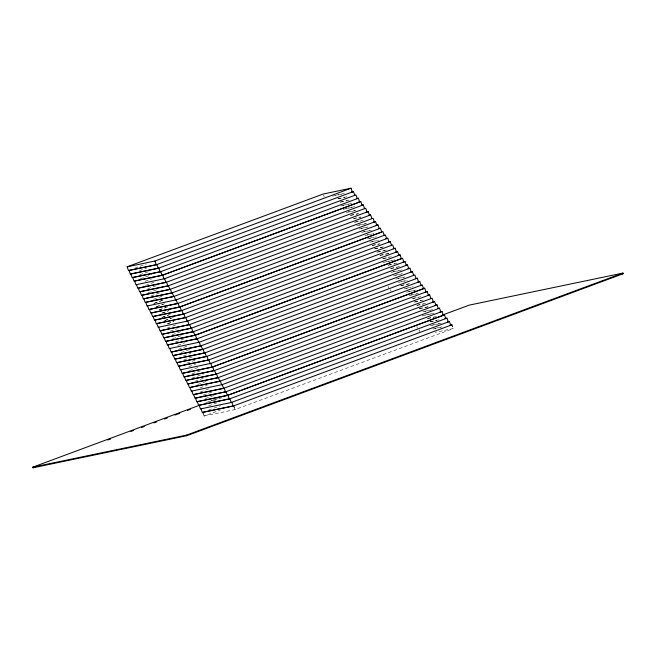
<?xml version="1.0" encoding="UTF-8"?>
<svg xmlns="http://www.w3.org/2000/svg" width="656" height="656" viewBox="0 0 656 656"><rect width="100%" height="100%" fill="white"/><g stroke="black" fill="none" stroke-linecap="round" stroke-linejoin="round"><path stroke-width="0.49" stroke-dasharray="3.28 2.46" d="M134.759 268.222L146.263 263.95M139.474 270.707L146.641 268.074M139.851 274.831L149.42 271.281M140.327 278.857L151.815 274.593M145.074 281.326L152.192 278.718M145.452 285.45L154.578 282.031M147.83 288.771L157.432 285.204M148.207 292.896L157.809 289.329M151.003 296.086L160.187 292.642M153.381 299.407L162.967 295.848M154.291 303.302L162.942 300.087M153.758 303.531L163.344 299.972M156.128 306.852L165.722 303.293M156.587 306.713L163.311 304.212M158.924 310.042L165.624 307.557M159.383 309.903L168.01 306.705M161.753 313.224L168.469 310.731M162.171 313.101L168.871 310.616M161.671 317.488L171.241 313.937M162.13 317.348L168.846 314.855M164.5 320.677L171.216 318.176M164.918 320.546L173.537 317.348M167.288 323.867L173.996 321.383M167.756 323.728L173.512 321.596M167.239 328.123L176.841 324.556M170.027 331.321L177.21 328.681M172.323 334.732L181.901 331.173M172.766 338.767L182.352 335.208M175.554 341.965L184.648 338.619M177.842 345.376L185.09 342.653M178.284 349.418L187.386 346.065M181.105 352.6L190.15 349.271M183.401 356.011L190.593 353.313M183.828 360.054L192.889 356.725M186.616 363.252L195.726 359.898M188.903 366.663L196.095 363.965M189.338 370.706L198.383 367.376M192.118 373.904L201.22 370.558M192.052 378.159L203.983 373.764M194.832 381.366L206.337 377.093M197.645 384.547L206.714 381.218M199.941 387.958L207.14 385.261M200.326 392.017L209.428 388.672M203.139 395.207L212.191 391.878M205.435 398.618L214.537 395.207M205.845 402.669L214.914 399.332M209.256 401.644L217.882 398.438M213.315 400.849L221.941 397.643M208.624 405.867L217.743 402.513M208.518 410.139L220.498 405.72M203.45 414.157L204.114 416.035L220.383 410M204.114 416.035L235.045 409.59L453.222 328.582L435.256 332.33M335.569 195.291L345.523 193.208M332.518 196.119L342.448 194.053M337.963 198.637L347.942 196.554M337.897 198.85L344.867 197.399M340.366 201.982L350.37 199.891M340.3 202.196L347.286 200.736M342.76 205.328L353.797 203.024M340.694 205.959L348.705 204.287M345.786 208.542L355.495 206.517M343.096 209.305L353.125 207.214M348.188 211.888L355.978 210.264M346.147 212.511L355.864 210.486M350.591 215.234L358.397 213.602M350.493 215.455L358.283 213.831M352.994 218.579L360.825 216.947M353.879 218.596L360.71 217.169M355.396 221.925L363.252 220.285M354.33 222.343L361.177 220.916M358.783 225.065L366.663 223.417M356.733 225.689L366.548 223.647M361.194 228.403L368.098 226.968M359.135 229.034L367.007 227.394M363.604 231.748L371.517 230.1M361.546 232.38L369.435 230.732M367.007 234.889L373.945 233.438M364.941 235.52L371.862 234.077M369.418 238.226L376.38 236.775M367.344 238.858L374.289 237.415M371.829 241.572L378.807 240.112M369.754 242.203L376.716 240.752M372.247 245.328L379.242 243.868M372.165 245.549L380.144 243.884M374.658 248.673L384.678 246.582M374.576 248.886L382.579 247.222M377.667 251.888L387.376 249.862M376.995 252.232L385.006 250.559M380.078 255.233L390.787 252.995M379.972 255.455L388.713 253.634M382.489 258.571L393.231 256.332M383.358 258.595L389.205 257.373M385.884 261.711L395.675 259.669M382.85 262.548L392.616 260.506M388.303 265.049L398.118 263.007M388.196 265.27L395.051 263.843M390.722 268.386L400.562 266.336M390.615 268.616L397.487 267.181M393.141 271.732L403.005 269.673M391.066 272.363L398.938 270.723M395.56 275.069L402.481 273.626M393.485 275.7L401.382 274.06M397.979 278.406L404.916 276.963M395.904 279.046L403.817 277.398M401.39 281.539L407.36 280.301M398.323 282.383L406.253 280.727M400.824 285.499L410.795 283.425M400.734 285.721L408.688 284.064M406.236 288.222L413.239 286.762M404.153 288.853L411.132 287.402M408.663 291.559L415.683 290.091M406.572 292.191L414.567 290.526M410.64 294.987L418.413 293.363M409 295.536L417.011 293.863M413.059 298.324L420.857 296.701M411.968 298.759L418.774 297.34M414.51 301.867L424.284 299.825M414.395 302.096L421.218 300.669M416.937 305.204L426.736 303.162M416.822 305.434L423.661 304.007M419.356 308.541L430.164 306.286M419.25 308.771L428.065 306.926M424.744 311.264L432.624 309.616M422.661 311.903L430.516 310.263M425.203 315.011L435.076 312.953M422.136 315.856L431.984 313.798M427.63 318.349L437.527 316.282M427.523 318.57L434.436 317.127M430.057 321.678L439.987 319.611M429.951 321.907L436.888 320.464M432.493 325.015L442.439 322.941M430.402 325.655L439.331 323.793M434.92 328.353L441.906 326.893M432.829 328.992L440.791 327.336M419.225 329.804L419.889 331.69M416.831 326.467L417.495 328.344M390.525 289.673L391.197 291.559M388.139 286.328L388.803 288.214M323.572 194.955L324.236 196.841M234.381 407.704L235.045 409.59"/><path stroke-width="0.98" d="M354.822 195.316L353.486 191.552L156.284 264.786L128.478 270.592L127.141 266.82L323.236 194.012L351.042 188.215L352.379 191.978M127.141 266.82L154.947 261.022L351.042 188.215M155.882 264.753L129.002 270.362L130.339 274.126L158.211 268.32L355.929 194.889L357.266 198.653M130.864 273.905L132.2 277.668L160.146 271.846L358.373 198.227L359.709 201.991L162.081 275.372L134.054 281.219L132.725 277.447L160.745 271.6L162.081 275.372M367.048 212.003L365.72 208.231L165.943 282.424L164.607 278.661L135.915 284.761L134.578 280.989L162.68 275.135L360.825 201.564L362.153 205.328M364.605 208.665L363.268 204.893L164.008 278.898L162.68 275.135M167.87 285.959L166.534 282.187L138.293 288.074L139.63 291.846L167.87 285.959L368.164 211.568L369.5 215.34M140.154 291.617L141.483 295.389L169.797 289.485L370.615 214.906L371.952 218.669M171.733 293.011L170.396 289.247L142.008 295.167L143.344 298.931L171.733 293.011L373.067 218.243L374.396 222.007M173.66 296.545L172.323 292.773L143.861 298.71L145.197 302.473L173.66 296.545L375.519 221.572L376.847 225.344M379.299 228.673L377.971 224.91L175.587 300.071L174.25 296.299L145.714 302.252L147.051 306.024L176.177 299.833L177.514 303.597L380.423 228.239L381.751 232.011L179.441 307.131L150.757 313.109L149.42 309.345L178.104 303.359L179.441 307.131M386.663 238.677L385.326 234.914L181.368 310.657L152.602 316.659L151.274 312.887L180.031 306.893L382.874 231.576L384.203 235.348M180.966 310.624L153.119 316.43L154.455 320.202L183.295 314.191L387.778 238.243L389.115 242.015M185.213 317.717L183.885 313.953L154.972 319.98L156.308 323.744L185.213 317.717L390.238 241.58L391.575 245.344M158.67 327.073L159.998 330.837L189.067 324.777L395.15 248.247L396.486 252.011M190.986 328.312L189.65 324.54L160.515 330.616L161.852 334.388L190.986 328.312L397.61 251.576L398.938 255.34M192.905 331.846L191.577 328.074L162.36 334.166L163.697 337.93L192.905 331.846L400.07 254.905L401.398 258.677L194.832 335.372L165.542 341.481L164.205 337.709L193.495 331.608L194.832 335.372M406.318 265.336L404.99 261.572L196.751 338.906L167.387 345.031L166.05 341.259L195.414 335.134L402.522 258.243L403.858 262.006M408.778 268.673L407.45 264.901L198.67 342.44L197.341 338.668L167.895 344.81L169.232 348.574L199.26 342.202L200.597 345.966L409.91 268.23L411.246 272.002M202.515 349.5L201.179 345.737L171.585 351.903L172.913 355.675L202.515 349.5L412.37 271.559L413.706 275.331M204.434 353.035L203.098 349.263L173.422 355.454L174.758 359.217L204.434 353.035L414.838 274.897L416.166 278.661M206.353 356.569L205.016 352.797L175.267 359.004L176.595 362.768L206.353 356.569L417.298 278.226L418.635 281.99M208.264 360.103L206.935 356.331L177.104 362.555L178.44 366.319L208.264 360.103L419.766 281.555L421.103 285.319M428.499 295.307L427.163 291.543L214.02 370.697L183.959 376.97L182.622 373.198L212.683 366.934L424.694 288.214L426.031 291.977M212.101 367.163L423.563 288.648L422.226 284.884L210.182 363.629L208.846 359.865L178.94 366.097L180.277 369.869L210.765 363.399L212.101 367.163L182.114 373.42L180.785 369.648M215.931 374.232L214.594 370.468L184.459 376.749L185.796 380.521L215.931 374.232L429.631 294.872L430.967 298.636M217.849 377.766L216.513 374.002L186.296 380.3L187.624 384.072L217.849 377.766L432.099 298.201L433.436 301.965M219.76 381.3L218.423 377.536L188.124 383.85L189.461 387.622L219.76 381.3L434.575 301.53L435.904 305.294M438.38 308.623L437.044 304.851L221.671 384.834L220.342 381.07L190.945 387.196M191.798 390.96L193.135 394.723L223.589 388.377L439.512 308.181L440.848 311.953M225.5 391.911L224.163 388.139L193.627 394.51L194.963 398.274L225.5 391.911L441.988 311.51L443.325 315.274L227.411 395.445L196.792 401.825L195.463 398.061L226.074 391.673L227.411 395.445M442.292 315.118L469.147 305.147L622.979 273.068L623.2 273.7L186.853 435.707L33.021 467.785L32.8 467.154L199.662 405.203M448.269 321.932L446.933 318.16L229.321 398.979L198.629 405.383L197.292 401.611L227.985 395.215L444.456 314.839L445.793 318.603M33.021 467.785L35.9 466.719M107.822 440.012L110.7 438.946M130.839 431.468L133.717 430.402M141.393 427.548L144.263 426.482M153.857 422.923L156.735 421.857M164.402 419.004L167.28 417.938M174.955 415.092L179.752 413.305M187.419 410.459L190.297 409.393M199.121 405.162L200.457 408.934L231.232 402.513L449.409 321.489L450.746 325.253M200.949 408.721L202.286 412.485L233.142 406.056L451.886 324.818L452.55 326.696M32.8 467.154L186.632 435.076L622.979 273.068M351.493 191.962L353.486 191.552M356.372 198.645L358.373 198.227M358.816 201.982L360.825 201.564M361.325 205.303L363.268 204.893M366.212 211.978L368.164 211.568M368.656 215.316L370.615 214.906M373.551 221.982L375.519 221.572M131.864 273.7L158.809 268.074L160.146 271.846M375.995 225.32L377.971 224.91M378.438 228.657L380.423 228.239M165.943 282.424L137.776 288.304L136.44 284.532M385.785 238.661L387.778 238.243M141.13 291.42L168.469 285.713L169.797 289.485M388.237 241.99L390.238 241.58M393.206 248.649L395.15 248.247M395.658 251.978L397.61 251.576M398.11 255.315L400.07 254.905M177.514 303.597L148.904 309.566L147.567 305.794M403.022 261.982L404.99 261.572M405.482 265.311L407.45 264.901M407.934 268.64L409.91 268.23M410.394 271.978L412.37 271.559M415.314 278.636L417.298 278.226M417.774 281.973L419.766 281.555M422.694 288.632L424.694 288.214M425.219 291.945L427.163 291.543M427.687 295.274L429.631 294.872M200.597 345.966L171.077 352.124L169.74 348.352M432.616 301.932L434.575 301.53M435.076 305.261L437.044 304.851M437.544 308.591L439.512 308.181M440.012 311.92L441.988 311.51M621.199 274.11L623.2 273.7M442.48 315.249L444.456 314.839M444.948 318.578L446.933 318.16M447.417 321.907L449.409 321.489M449.893 325.228L451.886 324.818M200.113 404.957L229.895 398.75L231.232 402.513M394.026 248.681L392.69 244.909L187.14 321.251L185.804 317.479L156.817 323.523L158.153 327.295L187.731 321.014L189.067 324.777M234.381 407.704L233.716 405.818L202.778 412.271L203.45 414.157M231.806 402.284L233.142 406.056M227.985 395.215L229.321 398.979M223.589 388.377L222.253 384.605L191.298 391.173L189.961 387.401M212.683 366.934L214.02 370.697M195.414 335.134L196.751 338.906M181.958 310.419L183.295 314.191M180.031 306.893L181.368 310.657M156.882 264.548L158.211 268.32M154.947 261.022L156.284 264.786M186.632 435.076L186.853 435.707"/></g></svg>
